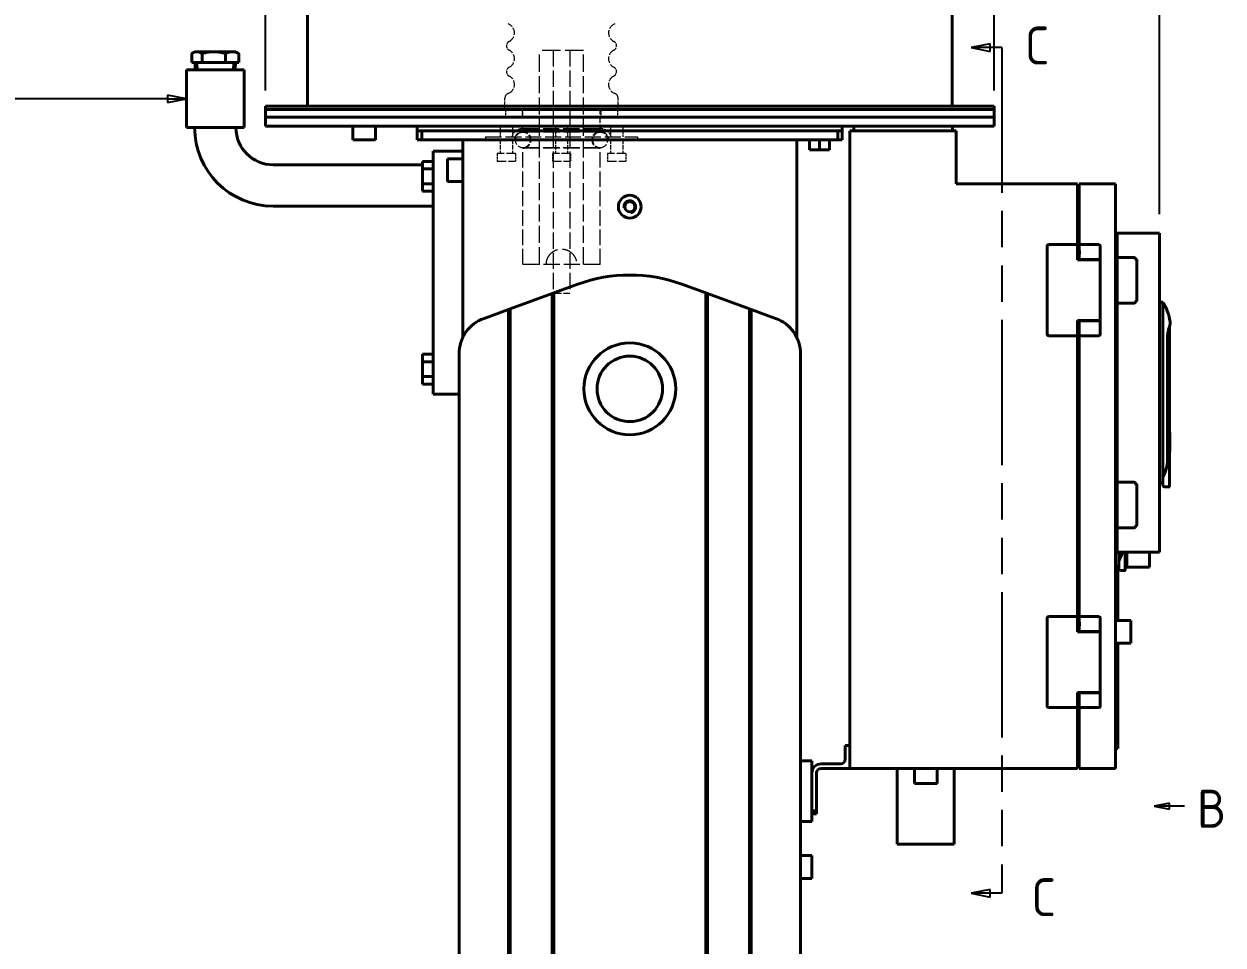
# Model space of a CAD drawing. Header units: millimetres. Extents: x 0 to 4205, y 0 to 2970.
# Drawn here: x 1365 to 2155, y 898 to 1505 of the extents above; entities that cross this region are included whole.
import ezdxf

# ---------------------------------------------------------------- set-up
doc = ezdxf.new("R2010")
doc.units = ezdxf.units.MM
doc.header["$LTSCALE"] = 5
for name, pattern in [('CHAIN', [0.3543, 0.2362, -0.0295, 0.0591, -0.0295]), ('DASHED', [0.2067, 0.1654, -0.0413]), ('DOUBLE_DASH_CHAIN', [1.2403, 0.6614, -0.0827, 0.1654, -0.0827, 0.1654, -0.0827])]:
    doc.linetypes.add(name, pattern=pattern)
for name, color, linetype, lineweight in [('가려진 것(ISO)', 2, 'DASHED', 18), ('가시적인 것(ISO)', 3, 'Continuous', 40), ('가시적인 좁은 것(ISO)', 3, 'Continuous', 35), ('기호(ISO)', 5, 'Continuous', 25), ('단면선(ISO)', 7, 'CHAIN', 25), ('치수(ISO)', 2, 'Continuous', 25)]:
    doc.layers.add(name, color=color, linetype=linetype, lineweight=lineweight)
doc.styles.add('부품번호텍스트_PSTEK_POSCO', font='isocp.shx')
doc.styles.add('치수 텍스트_PSTEK_POSCO', font='isocp.shx')
doc.dimstyles.new('치수_PSTEK_POSCO', dxfattribs={"dimscale": 5, "dimtxt": 3.5, "dimasz": 2.5, "dimexe": 2, "dimexo": 2.5, "dimgap": 1, "dimtad": 1, "dimrnd": 1e-08, "dimdsep": 46, "dimtxsty": '치수 텍스트_PSTEK_POSCO', "dimcen": 0.09, "dimdle": 10, "dimclrd": 7, "dimclre": 7, "dimclrt": 2, "dimadec": 1, "dimazin": 2, "dimtfac": 1, "dimtmove": 0, "dimatfit": 3, "dimfxl": 0, "dimtolj": 1, "dimlwd": -1, "dimlwe": -1, "dimarcsym": 0})

# ---------------------------------------------------------------- blocks, each defined once
blk = doc.blocks.new('2dTransSection1')
at = {"layer": '단면선(ISO)', "linetype": 'Continuous'}
for p, q in [((424.02, 198.38), (422.02, 197.98)), ((424.02, 197.98), (422.02, 197.98)), ((422.02, 197.98), (424.02, 197.58)), ((424.02, 197.58), (424.02, 198.38)), ((426.02, 197.98), (424.02, 197.98))]:
    blk.add_line(p, q, dxfattribs=at)
at = {"layer": '단면선(ISO)', "linetype": 'Continuous', "flags": 128}
blk.add_lwpolyline([(424.02, 198.38), (422.02, 197.98)], dxfattribs=at)
at = {"layer": '단면선(ISO)'}
blk.add_solid([(424.02, 198.38), (422.02, 197.98), (424.02, 197.58), (424.02, 198.38)], dxfattribs=at)
at = {"layer": '단면선(ISO)', "insert": (427.68, 195.14), "char_height": 5, "attachment_point": 7, "style": '부품번호텍스트_PSTEK_POSCO'}
blk.add_mtext('B', dxfattribs=at)
blk = doc.blocks.new('2dTransSection2')
at = {"layer": '단면선(ISO)', "linetype": 'Continuous'}
for p, q in [((400.42, 298.41), (397.92, 297.91)), ((400.42, 297.91), (397.92, 297.91)), ((397.92, 297.91), (400.42, 297.41)), ((400.42, 297.41), (400.42, 298.41)), ((401.92, 297.91), (400.42, 297.91)), ((401.92, 297.91), (401.92, 294.11)), ((401.92, 190.3), (401.92, 186.5)), ((400.42, 187), (397.92, 186.5)), ((400.42, 186.5), (397.92, 186.5)), ((397.92, 186.5), (400.42, 186)), ((400.42, 186), (400.42, 187)), ((401.92, 186.5), (400.42, 186.5))]:
    blk.add_line(p, q, dxfattribs=at)
at = {"layer": '단면선(ISO)', "linetype": 'DOUBLE_DASH_CHAIN', "ltscale": 5.784095}
blk.add_line((401.92, 297.91), (401.92, 186.5), dxfattribs=at)
at = {"layer": '단면선(ISO)', "linetype": 'Continuous', "flags": 128}
for points in [[(400.42, 298.41), (397.92, 297.91)], [(400.42, 187), (397.92, 186.5)]]:
    blk.add_lwpolyline(points, dxfattribs=at)
at = {"layer": '단면선(ISO)'}
for points in [[(400.42, 298.41), (397.92, 297.91), (400.42, 297.41), (400.42, 298.41)], [(400.42, 187), (397.92, 186.5), (400.42, 186), (400.42, 187)]]:
    blk.add_solid(points, dxfattribs=at)
at = {"layer": '단면선(ISO)', "char_height": 5, "attachment_point": 7, "style": '부품번호텍스트_PSTEK_POSCO'}
for insert in [(404.98, 295.69), (405.85, 183.48)]:
    blk.add_mtext('C', dxfattribs=dict(at, insert=insert))
blk = doc.blocks.new('*D33')
at = {"layer": 'Defpoints', "color": 0}
for p in [(1524.59, 1598.76), (1524.59, 1448.76), (2004.59, 1448.76)]:
    blk.add_point(p, dxfattribs=at)
at = {"layer": '치수(ISO)', "color": 7}
for p, q in [((1524.59, 1461.26), (1524.59, 1608.76)), ((2004.59, 1461.26), (2004.59, 1608.76)), ((1992.09, 1598.76), (1537.09, 1598.76))]:
    blk.add_line(p, q, dxfattribs=at)
for points in [[(1537.09, 1600.85), (1537.09, 1596.68), (1524.59, 1598.76)], [(1992.09, 1600.85), (1992.09, 1596.68), (2004.59, 1598.76)]]:
    blk.add_solid(points, dxfattribs=at)
at = {"layer": '치수(ISO)', "color": 2, "insert": (1747.96, 1612.51), "char_height": 17.5, "attachment_point": 4, "style": '치수 텍스트_PSTEK_POSCO'}
blk.add_mtext('\\A1;480', dxfattribs=at)
blk = doc.blocks.new('*D39')
at = {"layer": 'Defpoints', "color": 0}
for p in [(2113.59, 1598.76), (2004.59, 1448.76), (2113.59, 1367.26)]:
    blk.add_point(p, dxfattribs=at)
at = {"layer": '치수(ISO)', "color": 7}
for p, q in [((2004.59, 1461.26), (2004.59, 1608.76)), ((2113.59, 1379.76), (2113.59, 1608.76)), ((2017.09, 1598.76), (2101.09, 1598.76))]:
    blk.add_line(p, q, dxfattribs=at)
for points in [[(2017.09, 1600.85), (2017.09, 1596.68), (2004.59, 1598.76)], [(2101.09, 1600.85), (2101.09, 1596.68), (2113.59, 1598.76)]]:
    blk.add_solid(points, dxfattribs=at)
at = {"layer": '치수(ISO)', "color": 2, "insert": (2044.47, 1612.51), "char_height": 17.5, "attachment_point": 4, "style": '치수 텍스트_PSTEK_POSCO'}
blk.add_mtext('\\A1;109', dxfattribs=at)
blk = doc.blocks.new('품번기호9')
at = {"layer": '기호(ISO)', "color": 7}
for p, q in [((292, 291.17), (268.46, 291.17)), ((294.5, 291.17), (292, 291.67)), ((292, 291.67), (292, 290.67)), ((292, 291.17), (294.5, 291.17)), ((292, 290.67), (294.5, 291.17))]:
    blk.add_line(p, q, dxfattribs=at)
at = {"layer": '기호(ISO)', "color": 7, "flags": 128}
blk.add_lwpolyline([(292, 290.67), (294.5, 291.17)], dxfattribs=at)
at = {"layer": '기호(ISO)'}
blk.add_circle((260.96, 291.17), 7.5, dxfattribs=at)
at = {"layer": '기호(ISO)', "color": 7}
blk.add_solid([(292, 290.67), (294.5, 291.17), (292, 291.67), (292, 290.67)], dxfattribs=at)
at = {"layer": '기호(ISO)', "color": 7, "insert": (260.96, 291.2), "char_height": 5, "attachment_point": 5, "style": '부품번호텍스트_PSTEK_POSCO'}
blk.add_mtext('9', dxfattribs=at)

msp = doc.modelspace()

# ---------------------------------------------------------------- linework, layer by layer
at = {"layer": '가려진 것(ISO)', "ltscale": 14.692177}
msp.add_line((1734.095, 1487.762), (1705.095, 1487.762), dxfattribs=at)
at = {"layer": '가려진 것(ISO)', "ltscale": 13.642961}
for p, q in [((1705.095, 1346.762), (1705.095, 1487.762)), ((1734.095, 1346.762), (1734.095, 1487.762))]:
    msp.add_line(p, q, dxfattribs=at)
at = {"layer": '가려진 것(ISO)', "ltscale": 12.901145}
for p, q in [((1714.095, 1487.762), (1714.095, 1327.762)), ((1725.095, 1487.762), (1725.095, 1327.762))]:
    msp.add_line(p, q, dxfattribs=at)
at = {"layer": '가려진 것(ISO)', "ltscale": 2.884835}
for p, q in [((1682.345, 1448.762), (1682.345, 1456.335)), ((1756.845, 1448.762), (1756.845, 1456.335))]:
    msp.add_line(p, q, dxfattribs=at)
at = {"layer": '가려진 것(ISO)', "ltscale": 1.904597}
for p, q in [((1682.595, 1448.762), (1682.595, 1443.762)), ((1693.595, 1448.762), (1693.595, 1443.762)), ((1694.095, 1443.762), (1694.095, 1448.762)), ((1745.595, 1448.762), (1745.595, 1443.762)), ((1756.595, 1448.762), (1756.595, 1443.762)), ((1677.222, 1419.762), (1677.222, 1414.762)), ((1689.222, 1419.762), (1689.222, 1414.762)), ((1713.595, 1419.762), (1713.595, 1414.762)), ((1725.595, 1419.762), (1725.595, 1414.762)), ((1749.968, 1419.762), (1749.968, 1414.762)), ((1761.968, 1419.762), (1761.968, 1414.762))]:
    msp.add_line(p, q, dxfattribs=at)
at = {"layer": '가려진 것(ISO)', "ltscale": 5.52352}
msp.add_line((1745.095, 1434.262), (1745.095, 1448.762), dxfattribs=at)
at = {"layer": '가려진 것(ISO)', "ltscale": 2.666475}
for p, q in [((1679.222, 1437.762), (1679.222, 1430.762)), ((1687.222, 1437.762), (1687.222, 1430.762)), ((1715.595, 1437.762), (1715.595, 1430.762)), ((1723.595, 1437.762), (1723.595, 1430.762)), ((1751.968, 1437.762), (1751.968, 1430.762)), ((1759.968, 1437.762), (1759.968, 1430.762))]:
    msp.add_line(p, q, dxfattribs=at)
at = {"layer": '가려진 것(ISO)', "ltscale": 1.333188}
msp.add_line((1694.095, 1434.262), (1694.095, 1437.762), dxfattribs=at)
at = {"layer": '가려진 것(ISO)', "ltscale": 12.665669}
msp.add_line((1669.595, 1430.762), (1769.595, 1430.762), dxfattribs=at)
at = {"layer": '가려진 것(ISO)', "ltscale": 0.761779}
for p, q in [((1669.595, 1430.762), (1669.595, 1428.762)), ((1694.095, 1436.262), (1694.095, 1434.262)), ((1745.095, 1436.262), (1745.095, 1434.262)), ((1769.595, 1430.762), (1769.595, 1428.762))]:
    msp.add_line(p, q, dxfattribs=at)
at = {"layer": '가려진 것(ISO)', "ltscale": 12.918983}
for p, q in [((1694.095, 1436.262), (1745.095, 1436.262)), ((1745.095, 1434.262), (1694.095, 1434.262)), ((1694.095, 1434.262), (1745.095, 1434.262)), ((1745.095, 1433.762), (1694.095, 1433.762)), ((1694.095, 1423.762), (1745.095, 1423.762)), ((1745.095, 1423.262), (1694.095, 1423.262)), ((1745.095, 1346.762), (1694.095, 1346.762))]:
    msp.add_line(p, q, dxfattribs=at)
at = {"layer": '가려진 것(ISO)', "ltscale": 3.428354}
for p, q in [((1679.222, 1428.762), (1679.222, 1419.762)), ((1687.222, 1428.762), (1687.222, 1419.762)), ((1715.595, 1428.762), (1715.595, 1419.762)), ((1723.595, 1428.762), (1723.595, 1419.762)), ((1751.968, 1428.762), (1751.968, 1419.762)), ((1759.968, 1428.762), (1759.968, 1419.762))]:
    msp.add_line(p, q, dxfattribs=at)
at = {"layer": '가려진 것(ISO)', "ltscale": 12.33672}
for p, q in [((1694.095, 1346.762), (1694.095, 1423.262)), ((1745.095, 1346.762), (1745.095, 1423.262))]:
    msp.add_line(p, q, dxfattribs=at)
at = {"layer": '가려진 것(ISO)', "ltscale": 7.180437}
for p, q in [((1689.222, 1419.762), (1677.222, 1419.762)), ((1677.222, 1414.762), (1689.222, 1414.762)), ((1725.595, 1419.762), (1713.595, 1419.762)), ((1713.595, 1414.762), (1725.595, 1414.762)), ((1761.968, 1419.762), (1749.968, 1419.762)), ((1749.968, 1414.762), (1761.968, 1414.762))]:
    msp.add_line(p, q, dxfattribs=at)
at = {"layer": '가려진 것(ISO)', "ltscale": 0.037994}
for p, q in [((1709.595, 1346.762), (1709.595, 1346.862)), ((1729.595, 1346.862), (1729.595, 1346.762))]:
    msp.add_line(p, q, dxfattribs=at)
at = {"layer": '가려진 것(ISO)', "ltscale": 6.582059}
msp.add_line((1714.095, 1327.762), (1725.095, 1327.762), dxfattribs=at)
at = {"layer": '가려진 것(ISO)', "ltscale": 5.546094}
for centre, start, end in [((1682.345, 1499.262), 296.525352, 69.99481), ((1756.845, 1499.262), 110.00519, 243.474648), ((1682.345, 1465.262), 290.00519, 63.474648), ((1756.845, 1465.262), 116.525352, 249.99481)]:
    msp.add_arc(centre, 6.25, start, end, dxfattribs=at)
at = {"layer": '가려진 것(ISO)', "ltscale": 2.743033}
for centre, start, end in [((1686.587, 1490.762), 116.525352, 243.474648), ((1752.602, 1490.762), 296.525352, 63.474648), ((1686.587, 1473.762), 116.525352, 243.474648), ((1752.602, 1473.762), 296.525352, 63.474648)]:
    msp.add_arc(centre, 3.25, start, end, dxfattribs=at)
at = {"layer": '가려진 것(ISO)', "ltscale": 5.275156}
for centre, start, end in [((1682.345, 1482.262), 296.525352, 63.474648), ((1756.845, 1482.262), 116.525352, 243.474648)]:
    msp.add_arc(centre, 6.25, start, end, dxfattribs=at)
at = {"layer": '가려진 것(ISO)', "ltscale": 1.512355}
for centre, start, end in [((1685.595, 1456.335), 110.00519, 180), ((1753.595, 1456.335), 0, 69.99481)]:
    msp.add_arc(centre, 3.25, start, end, dxfattribs=at)
at = {"layer": '가려진 것(ISO)', "ltscale": 3.716526}
for centre, start, end in [((1694.095, 1428.762), 90, 164.53399), ((1745.095, 1428.762), 15.46601, 90)]:
    msp.add_arc(centre, 7.5, start, end, dxfattribs=at)
at = {"layer": '가려진 것(ISO)', "ltscale": 3.290979}
for centre, start, end in [((1694.095, 1428.762), 90, 180), ((1745.095, 1428.762), 0, 90)]:
    msp.add_arc(centre, 5.5, start, end, dxfattribs=at)
at = {"layer": '가려진 것(ISO)', "ltscale": 5.983681}
for centre, start, end in [((1694.095, 1428.762), 90, 270), ((1694.095, 1428.762), 270, 90), ((1745.095, 1428.762), 90, 270), ((1745.095, 1428.762), 270, 90)]:
    msp.add_arc(centre, 5, start, end, dxfattribs=at)
at = {"layer": '가려진 것(ISO)', "ltscale": 6.582059}
for centre, start, end in [((1694.095, 1428.762), 270, 90), ((1745.095, 1428.762), 90, 270)]:
    msp.add_arc(centre, 5.5, start, end, dxfattribs=at)
at = {"layer": '가려진 것(ISO)', "ltscale": 15.787786}
msp.add_open_spline([(1709.595, 1346.862), (1709.595, 1347.523), (1709.661, 1348.192), (1709.926, 1349.503), (1710.125, 1350.144), (1710.897, 1351.972), (1711.654, 1353.064), (1713.381, 1354.791), (1714.476, 1355.555), (1716.929, 1356.592), (1718.29, 1356.862), (1720.899, 1356.862), (1722.26, 1356.592), (1724.714, 1355.555), (1725.808, 1354.791), (1727.535, 1353.064), (1728.292, 1351.972), (1729.064, 1350.144), (1729.263, 1349.503), (1729.528, 1348.192), (1729.595, 1347.523), (1729.595, 1346.862)], degree=3, knots=[0, 0, 0, 0, 0.1982471, 0.1982471, 0.3964943, 0.3964943, 0.7929885, 0.7929885, 1.1842615, 1.1842615, 1.5755345, 1.5755345, 1.9668074, 1.9668074, 2.3580804, 2.3580804, 2.7545747, 2.7545747, 2.9528218, 2.9528218, 3.1510689, 3.1510689, 3.1510689, 3.1510689], dxfattribs=at)
at = {"layer": '가시적인 것(ISO)'}
for p, q in [((1552.295, 1451.062), (1552.295, 1726.062)), ((1976.895, 1451.062), (1976.895, 1726.062)), ((1475.946, 1479.862), (1475.946, 1485.656)), ((1477.995, 1486.862), (1476.486, 1485.991)), ((1479.352, 1486.862), (1477.995, 1486.862)), ((1490.532, 1486.862), (1479.352, 1486.862)), ((1482.758, 1479.862), (1482.758, 1485.656)), ((1502.675, 1486.862), (1490.532, 1486.862)), ((1498.307, 1479.862), (1498.307, 1485.656)), ((1504.995, 1486.862), (1502.675, 1486.862)), ((1504.995, 1486.862), (1506.504, 1485.991)), ((1507.043, 1479.862), (1507.043, 1485.656)), ((1482.758, 1479.862), (1475.946, 1479.862)), ((1478.29, 1474.862), (1478.134, 1479.862)), ((1498.307, 1479.862), (1482.758, 1479.862)), ((1507.043, 1479.862), (1498.307, 1479.862)), ((1504.7, 1474.862), (1504.856, 1479.862)), ((1510.495, 1474.862), (1472.495, 1474.862)), ((1472.495, 1436.862), (1472.495, 1474.862)), ((1510.495, 1436.862), (1510.495, 1474.862)), ((2004.595, 1451.062), (1524.595, 1451.062)), ((1524.595, 1448.762), (1524.595, 1451.062)), ((2004.595, 1448.762), (1524.595, 1448.762)), ((1524.595, 1443.762), (1524.595, 1448.762)), ((2004.595, 1448.762), (1524.595, 1448.762)), ((2004.595, 1448.762), (2004.595, 1451.062)), ((2004.595, 1443.762), (2004.595, 1448.762)), ((1524.595, 1437.762), (1524.595, 1443.762)), ((2004.595, 1443.762), (1524.595, 1443.762)), ((2004.595, 1443.762), (1524.595, 1443.762)), ((1524.595, 1437.762), (2004.595, 1437.762)), ((1582.095, 1428.762), (1582.095, 1437.762)), ((1597.095, 1428.762), (1597.095, 1437.762)), ((1624.595, 1437.762), (1624.595, 1434.762)), ((1904.595, 1437.762), (1904.595, 1434.762)), ((1912.095, 1434.762), (1912.095, 1437.762)), ((1977.095, 1434.762), (1977.095, 1437.762)), ((2004.595, 1437.762), (2004.595, 1443.762)), ((1472.495, 1436.862), (1510.495, 1436.862)), ((1904.595, 1434.762), (1624.595, 1434.762)), ((1624.595, 1434.762), (1624.595, 1428.762)), ((1627.595, 1428.762), (1627.595, 1434.762)), ((1901.595, 1434.762), (1627.595, 1434.762)), ((1901.595, 1434.762), (1901.595, 1428.762)), ((1904.595, 1428.762), (1904.595, 1434.762)), ((1909.595, 1434.762), (1909.595, 1014.762)), ((1909.595, 1434.762), (1979.595, 1434.762)), ((1979.595, 1434.762), (1979.595, 1399.762)), ((1582.095, 1428.762), (1597.095, 1428.762)), ((1624.595, 1428.762), (1627.595, 1428.762)), ((1627.595, 1428.762), (1901.595, 1428.762)), ((1654.595, 1428.762), (1654.595, 1298.625)), ((1874.595, 1298.625), (1874.595, 1428.762)), ((1883.095, 1428.762), (1883.095, 1422.262)), ((1889.595, 1422.262), (1883.095, 1422.262)), ((1889.595, 1428.762), (1889.595, 1422.262)), ((1896.095, 1422.262), (1889.595, 1422.262)), ((1896.095, 1428.762), (1896.095, 1422.262)), ((1901.595, 1428.762), (1904.595, 1428.762)), ((1635.095, 1414.577), (1628.095, 1414.577)), ((1628.095, 1409.67), (1628.095, 1414.577)), ((1635.095, 1414.262), (1635.095, 1421.262)), ((1654.595, 1421.262), (1635.095, 1421.262)), ((1635.095, 1268.262), (1635.095, 1414.262)), ((1644.595, 1401.262), (1644.595, 1416.262)), ((1654.595, 1416.262), (1644.595, 1416.262)), ((1628.095, 1412.362), (1529.595, 1412.362)), ((1635.095, 1409.67), (1628.095, 1409.67)), ((1628.095, 1399.855), (1628.095, 1409.67)), ((1635.095, 1399.855), (1628.095, 1399.855)), ((1628.095, 1394.947), (1628.095, 1399.855)), ((1654.595, 1401.262), (1644.595, 1401.262)), ((1979.595, 1399.762), (2059.595, 1399.762)), ((2059.595, 1399.762), (2059.595, 1358.762)), ((2060.595, 1358.762), (2060.595, 1399.762)), ((2060.595, 1399.762), (2084.595, 1399.762)), ((2084.595, 1014.762), (2084.595, 1399.762)), ((1635.095, 1394.947), (1628.095, 1394.947)), ((1635.095, 1385.162), (1529.595, 1385.162)), ((2059.595, 1374.762), (2060.595, 1374.762)), ((2085.595, 1351.062), (2085.595, 1367.262)), ((2085.595, 1367.262), (2113.595, 1367.262)), ((2113.595, 1367.262), (2113.595, 1157.262)), ((2039.595, 1358.762), (2039.595, 1300.762)), ((2040.595, 1359.762), (2046.595, 1359.762)), ((2058.595, 1359.762), (2046.595, 1359.762)), ((2059.595, 1349.762), (2059.595, 1358.762)), ((2060.595, 1356.762), (2060.595, 1358.762)), ((2074.595, 1358.762), (2074.595, 1349.912)), ((2060.595, 1352.762), (2060.595, 1356.762)), ((2060.595, 1349.912), (2060.595, 1352.762)), ((2085.595, 1351.062), (2085.595, 1349.679)), ((2085.795, 1351.262), (2094.439, 1351.262)), ((2094.439, 1351.262), (2097.012, 1351.262)), ((2098.536, 1349.821), (2097.153, 1351.203)), ((2067.595, 1349.762), (2059.595, 1349.762)), ((2074.595, 1349.912), (2060.595, 1349.912)), ((2060.595, 1349.762), (2060.595, 1349.912)), ((2063.595, 1349.762), (2063.595, 1349.912)), ((2067.595, 1349.762), (2074.595, 1349.762)), ((2071.595, 1349.762), (2071.595, 1349.912)), ((2074.595, 1349.912), (2074.595, 1349.762)), ((2074.595, 1349.762), (2074.595, 1309.762)), ((2085.595, 1349.679), (2085.595, 1322.845)), ((2098.595, 1322.845), (2098.595, 1349.679)), ((2084.595, 1339.762), (2085.595, 1339.762)), ((1685.786, 1317.496), (1713.403, 1327.548)), ((1713.403, 1327.548), (1714.595, 1327.981)), ((1713.403, 1327.548), (1713.403, 601.977)), ((1730.393, 1333.731), (1714.595, 1327.981)), ((1714.595, 1327.981), (1714.595, 601.543)), ((1814.595, 1327.981), (1798.797, 1333.731)), ((1814.595, 1327.981), (1815.786, 1327.548)), ((1814.595, 601.543), (1814.595, 1327.981)), ((1815.786, 1327.548), (1843.403, 1317.496)), ((1815.786, 601.977), (1815.786, 1327.548)), ((2085.595, 1322.845), (2085.595, 1321.462)), ((2085.595, 1203.062), (2085.595, 1321.462)), ((2094.439, 1321.262), (2085.795, 1321.262)), ((2097.012, 1321.262), (2094.439, 1321.262)), ((2098.536, 1322.703), (2097.153, 1321.321)), ((2115.864, 1321.913), (2113.595, 1321.913)), ((1684.595, 1317.062), (1668.544, 1311.22)), ((1684.595, 1317.062), (1685.786, 1317.496)), ((1684.595, 612.462), (1684.595, 1317.062)), ((1685.786, 612.028), (1685.786, 1317.496)), ((1843.403, 1317.496), (1843.403, 612.028)), ((1843.403, 1317.496), (1844.595, 1317.062)), ((1844.595, 1317.062), (1844.595, 612.462)), ((1860.645, 1311.22), (1844.595, 1317.062)), ((2059.595, 1300.762), (2059.595, 1309.762)), ((2059.595, 1309.762), (2067.595, 1309.762)), ((2060.595, 1309.612), (2060.595, 1309.762)), ((2060.595, 1309.612), (2074.595, 1309.612)), ((2060.595, 1300.762), (2060.595, 1309.612)), ((2063.595, 1309.612), (2063.595, 1309.762)), ((2074.595, 1309.762), (2067.595, 1309.762)), ((2071.595, 1309.612), (2071.595, 1309.762)), ((2074.595, 1309.762), (2074.595, 1309.612)), ((2074.595, 1309.612), (2074.595, 1300.762)), ((2115.864, 1305.127), (2115.864, 1217.773)), ((2120.061, 1305.334), (2120.061, 1235.797)), ((2046.595, 1299.762), (2040.595, 1299.762)), ((2046.595, 1299.762), (2058.595, 1299.762)), ((2059.595, 1300.762), (2059.595, 1113.762)), ((2060.595, 1113.762), (2060.595, 1300.762)), ((2118.816, 1217.765), (2118.816, 1297.762)), ((1652.095, 1287.728), (1652.095, 641.796)), ((1877.095, 641.796), (1877.095, 1287.728)), ((1635.095, 1287.577), (1628.095, 1287.577)), ((1628.095, 1282.67), (1628.095, 1287.577)), ((1635.095, 1282.67), (1628.095, 1282.67)), ((1628.095, 1272.855), (1628.095, 1282.67)), ((1635.095, 1272.855), (1628.095, 1272.855)), ((1628.095, 1267.947), (1628.095, 1272.855)), ((1635.095, 1267.947), (1628.095, 1267.947)), ((1635.095, 1261.262), (1635.095, 1268.262)), ((1635.095, 1261.262), (1652.095, 1261.262)), ((2120.302, 1223.612), (2120.302, 1235.912)), ((2120.061, 1223.727), (2120.061, 1201.179)), ((2085.595, 1203.062), (2085.595, 1201.679)), ((2085.595, 1201.679), (2085.595, 1174.845)), ((2085.795, 1203.262), (2094.439, 1203.262)), ((2094.439, 1203.262), (2097.012, 1203.262)), ((2098.536, 1201.821), (2097.153, 1203.203)), ((2098.595, 1174.845), (2098.595, 1201.679)), ((2115.364, 1203.059), (2113.595, 1203.059)), ((2115.864, 1206.63), (2115.864, 1201.162)), ((2116.864, 1200.162), (2119.741, 1200.162)), ((2084.595, 1184.762), (2085.595, 1184.762)), ((2085.595, 1174.845), (2085.595, 1173.462)), ((2085.595, 1157.262), (2085.595, 1173.462)), ((2094.439, 1173.262), (2085.795, 1173.262)), ((2097.012, 1173.262), (2094.439, 1173.262)), ((2098.536, 1174.703), (2097.153, 1173.321)), ((2085.595, 1157.262), (2113.595, 1157.262)), ((2091.061, 1157.262), (2091.061, 1146.179)), ((2092.095, 1157.262), (2092.095, 1147.262)), ((2107.095, 1157.262), (2107.095, 1147.262)), ((2086.364, 1148.059), (2084.595, 1148.059)), ((2086.095, 1147.762), (2084.595, 1147.762)), ((2086.095, 1112.262), (2086.095, 1147.762)), ((2086.864, 1151.63), (2086.864, 1146.162)), ((2092.095, 1147.262), (2107.095, 1147.262)), ((2086.095, 1142.762), (2086.105, 1142.762)), ((2086.095, 1139.367), (2086.105, 1139.367)), ((2086.105, 1142.762), (2086.105, 1139.367)), ((2086.105, 1139.367), (2086.105, 1112.262)), ((2087.864, 1145.162), (2090.741, 1145.162)), ((2040.595, 1114.762), (2046.595, 1114.762)), ((2058.595, 1114.762), (2046.595, 1114.762)), ((2039.595, 1113.762), (2039.595, 1055.762)), ((2059.595, 1104.762), (2059.595, 1113.762)), ((2060.595, 1111.762), (2060.595, 1113.762)), ((2060.595, 1107.762), (2060.595, 1111.762)), ((2060.595, 1104.912), (2060.595, 1107.762)), ((2074.595, 1113.762), (2074.595, 1104.912)), ((2084.595, 1112.262), (2094.595, 1112.262)), ((2094.595, 1097.262), (2094.595, 1112.262)), ((2067.595, 1104.762), (2059.595, 1104.762)), ((2074.595, 1104.912), (2060.595, 1104.912)), ((2060.595, 1104.762), (2060.595, 1104.912)), ((2067.595, 1104.762), (2074.595, 1104.762)), ((2074.595, 1104.912), (2074.595, 1104.762)), ((2074.595, 1104.762), (2074.595, 1064.762)), ((2084.595, 1097.262), (2094.595, 1097.262)), ((2086.095, 1027.762), (2086.095, 1097.262)), ((2086.105, 1097.262), (2086.105, 1036.157)), ((2059.595, 1055.762), (2059.595, 1064.762)), ((2059.595, 1064.762), (2067.595, 1064.762)), ((2060.595, 1064.612), (2060.595, 1064.762)), ((2060.595, 1064.612), (2074.595, 1064.612)), ((2060.595, 1055.762), (2060.595, 1064.612)), ((2074.595, 1064.762), (2067.595, 1064.762)), ((2074.595, 1064.762), (2074.595, 1064.612)), ((2074.595, 1064.612), (2074.595, 1055.762)), ((2046.595, 1054.762), (2040.595, 1054.762)), ((2046.595, 1054.762), (2058.595, 1054.762)), ((2059.595, 1055.762), (2059.595, 1014.762)), ((2060.595, 1014.762), (2060.595, 1055.762)), ((2059.595, 1039.762), (2060.595, 1039.762)), ((2086.095, 1036.157), (2086.105, 1036.157)), ((2086.105, 1036.157), (2086.105, 1032.762)), ((1909.595, 1029.762), (1906.595, 1029.762)), ((1906.595, 1020.762), (1906.595, 1029.762)), ((2086.095, 1027.762), (2084.595, 1027.762)), ((2086.095, 1032.762), (2086.105, 1032.762)), ((1877.095, 1019.762), (1884.595, 1019.762)), ((1884.595, 1019.762), (1884.595, 1011.762)), ((1884.595, 986.762), (1884.595, 1011.762)), ((1887.595, 1011.762), (1887.595, 986.762)), ((1903.595, 1017.762), (1890.595, 1017.762)), ((1909.595, 1014.762), (1890.595, 1014.762)), ((1909.595, 1014.762), (2059.595, 1014.762)), ((1940.845, 964.762), (1940.845, 1014.762)), ((1952.095, 1014.762), (1952.095, 1004.762)), ((1967.095, 1014.762), (1967.095, 1004.762)), ((1978.345, 964.762), (1978.345, 1014.762)), ((2060.595, 1014.762), (2084.595, 1014.762)), ((1952.095, 1004.762), (1967.095, 1004.762)), ((1877.095, 979.762), (1884.595, 979.762)), ((1887.595, 986.762), (1884.595, 986.762)), ((1884.595, 986.762), (1884.595, 984.762)), ((1884.595, 984.762), (1887.595, 984.762)), ((1884.595, 984.762), (1884.595, 979.762)), ((1887.595, 984.762), (1887.595, 986.762)), ((1978.345, 964.762), (1940.845, 964.762)), ((1877.095, 957.262), (1884.595, 957.262)), ((1884.595, 942.262), (1884.595, 957.262)), ((1877.095, 942.262), (1884.595, 942.262))]:
    msp.add_line(p, q, dxfattribs=at)
for centre, radius in [((1764.595, 1384.762), 7.5), ((1764.595, 1384.762), 3.324), ((1764.595, 1264.762), 30.25), ((1764.595, 1264.762), 21.59)]:
    msp.add_circle(centre, radius, dxfattribs=at)
for centre, radius, start, end in [((1529.595, 1436.862), 51.7, 180, 270), ((1529.595, 1436.862), 24.5, 180, 270), ((2040.595, 1358.762), 1, 90, 180), ((2058.595, 1358.762), 1, 0, 90), ((2061.595, 1358.762), 1, 90, 180), ((2073.595, 1358.762), 1, 0, 90), ((2085.795, 1351.062), 0.2, 90, 180), ((2097.012, 1351.062), 0.2, 45, 90), ((2098.395, 1349.679), 0.2, 0, 45), ((1764.595, 1239.762), 100, 70, 110), ((2085.795, 1321.462), 0.2, 180, 270), ((2097.012, 1321.462), 0.2, 270, 315), ((2098.395, 1322.845), 0.2, 315, 0), ((2084.832, 1303.238), 36.218, 17.171583, 31.039764), ((2090.945, 1305.127), 29.82, 4.33736, 17.171583), ((1677.095, 1287.728), 25, 110, 180), ((1852.095, 1287.728), 25, 0, 70), ((2040.595, 1300.762), 1, 180, 270), ((2058.595, 1300.762), 1, 270, 0), ((2061.595, 1300.762), 1, 180, 270), ((2073.595, 1300.762), 1, 270, 0), ((2119.802, 1235.912), 0.5, 0, 58.841471), ((2095.901, 1217.882), 22.915, 330.430333, 359.708504), ((2119.802, 1223.612), 0.5, 301.158472, 0), ((2085.795, 1203.062), 0.2, 90, 180), ((2097.012, 1203.062), 0.2, 45, 90), ((2098.395, 1201.679), 0.2, 0, 45), ((2116.864, 1201.162), 1, 180, 270), ((2085.795, 1173.462), 0.2, 180, 270), ((2097.012, 1173.462), 0.2, 270, 315), ((2098.395, 1174.845), 0.2, 315, 0), ((2066.901, 1162.882), 22.915, 330.430333, 345.804212), ((2087.864, 1146.162), 1, 180, 270), ((2040.595, 1113.762), 1, 90, 180), ((2058.595, 1113.762), 1, 0, 90), ((2061.595, 1113.762), 1, 90, 180), ((2073.595, 1113.762), 1, 0, 90), ((2040.595, 1055.762), 1, 180, 270), ((2058.595, 1055.762), 1, 270, 0), ((2061.595, 1055.762), 1, 180, 270), ((2073.595, 1055.762), 1, 270, 0), ((1903.595, 1020.762), 3, 270, 0), ((1890.595, 1011.762), 6, 90, 180), ((1890.595, 1011.762), 3, 90, 180)]:
    msp.add_arc(centre, radius, start, end, dxfattribs=at)
for points, weights in [([(1475.946, 1485.656), (1477.771, 1486.862), (1479.352, 1486.862)], [1.10017793758, 1.08870427445, 1]), ([(1479.352, 1486.862), (1480.933, 1486.862), (1482.758, 1485.656)], [1, 1.08870427445, 1.10017793758]), ([(1482.758, 1485.656), (1486.924, 1486.862), (1490.532, 1486.862)], [1.10017793758, 1.08870427445, 1]), ([(1490.532, 1486.862), (1494.14, 1486.862), (1498.307, 1485.656)], [1, 1.08870427445, 1.10017793758]), ([(1498.307, 1485.656), (1500.648, 1486.862), (1502.675, 1486.862)], [1.10017793758, 1.08870427445, 1]), ([(1502.675, 1486.862), (1504.702, 1486.862), (1507.043, 1485.656)], [1, 1.08870427445, 1.10017793758]), ([(1507.043, 1485.656), (1506.768, 1485.838), (1506.504, 1485.991)], [1.10017793758, 1.09843356715, 1.09490409605])]:
    msp.add_rational_spline(points, weights, degree=2, dxfattribs=at)
for points, knots in [([(2061.595, 1359.762), (2061.606, 1359.762), (2061.624, 1359.762), (2061.683, 1359.762), (2061.687, 1359.762), (2061.69, 1359.762), (2061.695, 1359.762), (2061.757, 1359.762), (2061.846, 1359.762), (2061.964, 1359.762), (2061.981, 1359.762), (2061.997, 1359.762), (2062.016, 1359.762), (2062.128, 1359.762), (2062.26, 1359.762), (2062.413, 1359.762), (2062.464, 1359.762), (2062.516, 1359.762), (2062.573, 1359.762), (2062.799, 1359.762), (2063.059, 1359.762), (2063.352, 1359.762), (2063.608, 1359.762), (2063.885, 1359.762), (2064.183, 1359.762), (2064.225, 1359.762), (2064.269, 1359.762), (2064.311, 1359.762), (2064.608, 1359.762), (2064.919, 1359.762), (2065.245, 1359.762), (2065.292, 1359.762), (2065.341, 1359.762), (2065.386, 1359.762), (2065.725, 1359.762), (2066.073, 1359.762), (2066.431, 1359.762), (2066.455, 1359.762), (2066.48, 1359.762), (2066.503, 1359.762), (2066.863, 1359.762), (2067.228, 1359.762), (2067.595, 1359.762), (2067.938, 1359.762), (2068.28, 1359.762), (2068.619, 1359.762), (2068.641, 1359.762), (2068.663, 1359.762), (2068.686, 1359.762), (2069.021, 1359.762), (2069.348, 1359.762), (2069.667, 1359.762), (2069.713, 1359.762), (2069.756, 1359.762), (2069.803, 1359.762), (2070.086, 1359.762), (2070.358, 1359.762), (2070.62, 1359.762), (2070.707, 1359.762), (2070.791, 1359.762), (2070.878, 1359.762), (2071.224, 1359.762), (2071.545, 1359.762), (2071.837, 1359.762), (2072.093, 1359.762), (2072.324, 1359.762), (2072.53, 1359.762), (2072.559, 1359.762), (2072.589, 1359.762), (2072.617, 1359.762), (2072.811, 1359.762), (2072.977, 1359.762), (2073.116, 1359.762), (2073.135, 1359.762), (2073.155, 1359.762), (2073.173, 1359.762), (2073.308, 1359.762), (2073.41, 1359.762), (2073.481, 1359.762), (2073.485, 1359.762), (2073.49, 1359.762), (2073.494, 1359.762), (2073.561, 1359.762), (2073.581, 1359.762), (2073.595, 1359.762)], [0, 0, 0, 0, 0.0585937, 0.0585937, 0.0585937, 0.0625, 0.0625, 0.0625, 0.1171875, 0.1171875, 0.1171875, 0.125, 0.125, 0.125, 0.171875, 0.171875, 0.171875, 0.1875, 0.1875, 0.1875, 0.25, 0.25, 0.25, 0.3046875, 0.3046875, 0.3046875, 0.3125, 0.3125, 0.3125, 0.3671875, 0.3671875, 0.3671875, 0.375, 0.375, 0.375, 0.4335937, 0.4335937, 0.4335937, 0.4375, 0.4375, 0.4375, 0.5, 0.5, 0.5, 0.5585937, 0.5585937, 0.5585937, 0.5625, 0.5625, 0.5625, 0.6171875, 0.6171875, 0.6171875, 0.625, 0.625, 0.625, 0.671875, 0.671875, 0.671875, 0.6875, 0.6875, 0.6875, 0.75, 0.75, 0.75, 0.8046875, 0.8046875, 0.8046875, 0.8125, 0.8125, 0.8125, 0.8671875, 0.8671875, 0.8671875, 0.875, 0.875, 0.875, 0.9335937, 0.9335937, 0.9335937, 0.9375, 0.9375, 0.9375, 1, 1, 1, 1]), ([(2060.595, 1356.762), (2060.601, 1356.742), (2060.61, 1356.711), (2060.664, 1356.507), (2060.703, 1356.353), (2060.775, 1355.999), (2060.815, 1355.776), (2060.871, 1355.283), (2060.886, 1355.015), (2060.886, 1354.509), (2060.871, 1354.241), (2060.815, 1353.749), (2060.775, 1353.525), (2060.703, 1353.171), (2060.664, 1353.017), (2060.61, 1352.813), (2060.601, 1352.782), (2060.595, 1352.762)], [-0.90954053, -0.90954053, -0.90954053, -0.90954053, -0.8337547, -0.8337547, -0.75796886, -0.75796886, -0.68216461, -0.68216461, -0.60636035, -0.60636035, -0.5305561, -0.5305561, -0.45475184, -0.45475184, -0.37896601, -0.37896601, -0.30318018, -0.30318018, -0.30318018, -0.30318018]), ([(2115.864, 1312.827), (2115.864, 1313.911), (2115.864, 1314.951), (2115.864, 1316.892), (2115.864, 1317.79), (2115.864, 1318.988), (2115.864, 1319.362), (2115.864, 1320.223), (2115.864, 1320.673), (2115.864, 1321.231), (2115.864, 1321.397), (2115.864, 1321.687), (2115.864, 1321.811), (2115.864, 1321.913)], [-1.4373876, -1.4373876, -1.4373876, -1.4373876, -1.077998, -1.077998, -0.718291, -0.718291, -0.538642, -0.538642, -0.2691978, -0.2691978, -0.1345178, -0.1345178, -0.000001, -0.000001, -0.000001, -0.000001]), ([(2115.864, 1305.127), (2115.864, 1306.45), (2115.864, 1307.774), (2115.864, 1309.715), (2115.864, 1310.355), (2115.864, 1311.61), (2115.864, 1312.227), (2115.864, 1312.827)], [-0.79418282, -0.79418282, -0.79418282, -0.79418282, -0.39706048, -0.39706048, -0.1985164, -0.1985164, -0.000001, -0.000001, -0.000001, -0.000001]), ([(2119.969, 1305.038), (2119.738, 1304.29), (2119.494, 1303.394), (2119.102, 1301.467), (2118.947, 1300.412), (2118.835, 1298.817), (2118.816, 1298.289), (2118.816, 1297.762)], [0, 0, 0, 0, 0.33902084, 0.33902084, 0.66693251, 0.66693251, 0.82490512, 0.82490512, 0.82490512, 0.82490512]), ([(2120.668, 1307.274), (2120.57, 1306.965), (2120.422, 1306.493), (2120.155, 1305.636), (2120.065, 1305.348), (2119.969, 1305.038)], [0, 0, 0, 0, 0.31569786, 0.31569786, 0.45511788, 0.45511788, 0.45511788, 0.45511788]), ([(2067.595, 1299.762), (2067.251, 1299.762), (2066.91, 1299.762), (2066.571, 1299.762), (2066.548, 1299.762), (2066.527, 1299.762), (2066.503, 1299.762), (2066.168, 1299.762), (2065.841, 1299.762), (2065.522, 1299.762), (2065.477, 1299.762), (2065.433, 1299.762), (2065.386, 1299.762), (2065.104, 1299.762), (2064.831, 1299.762), (2064.57, 1299.762), (2064.482, 1299.762), (2064.398, 1299.762), (2064.311, 1299.762), (2063.965, 1299.762), (2063.645, 1299.762), (2063.352, 1299.762), (2063.096, 1299.762), (2062.865, 1299.762), (2062.659, 1299.762), (2062.63, 1299.762), (2062.6, 1299.762), (2062.573, 1299.762), (2062.379, 1299.762), (2062.212, 1299.762), (2062.074, 1299.762), (2062.054, 1299.762), (2062.034, 1299.762), (2062.016, 1299.762), (2061.882, 1299.762), (2061.779, 1299.762), (2061.709, 1299.762), (2061.704, 1299.762), (2061.699, 1299.762), (2061.695, 1299.762), (2061.628, 1299.762), (2061.608, 1299.762), (2061.595, 1299.762)], [0.5, 0.5, 0.5, 0.5, 0.55859375, 0.55859375, 0.55859375, 0.5625, 0.5625, 0.5625, 0.6171875, 0.6171875, 0.6171875, 0.625, 0.625, 0.625, 0.671875, 0.671875, 0.671875, 0.6875, 0.6875, 0.6875, 0.75, 0.75, 0.75, 0.8046875, 0.8046875, 0.8046875, 0.8125, 0.8125, 0.8125, 0.8671875, 0.8671875, 0.8671875, 0.875, 0.875, 0.875, 0.93359375, 0.93359375, 0.93359375, 0.9375, 0.9375, 0.9375, 1, 1, 1, 1]), ([(2073.595, 1299.762), (2073.583, 1299.762), (2073.565, 1299.762), (2073.507, 1299.762), (2073.503, 1299.762), (2073.499, 1299.762), (2073.494, 1299.762), (2073.433, 1299.762), (2073.343, 1299.762), (2073.225, 1299.762), (2073.209, 1299.762), (2073.192, 1299.762), (2073.173, 1299.762), (2073.062, 1299.762), (2072.929, 1299.762), (2072.776, 1299.762), (2072.725, 1299.762), (2072.673, 1299.762), (2072.617, 1299.762), (2072.39, 1299.762), (2072.13, 1299.762), (2071.837, 1299.762), (2071.581, 1299.762), (2071.304, 1299.762), (2071.007, 1299.762), (2070.964, 1299.762), (2070.92, 1299.762), (2070.878, 1299.762), (2070.581, 1299.762), (2070.27, 1299.762), (2069.944, 1299.762), (2069.897, 1299.762), (2069.848, 1299.762), (2069.803, 1299.762), (2069.464, 1299.762), (2069.116, 1299.762), (2068.758, 1299.762), (2068.734, 1299.762), (2068.709, 1299.762), (2068.686, 1299.762), (2068.326, 1299.762), (2067.961, 1299.762), (2067.595, 1299.762)], [0, 0, 0, 0, 0.05859375, 0.05859375, 0.05859375, 0.0625, 0.0625, 0.0625, 0.1171875, 0.1171875, 0.1171875, 0.125, 0.125, 0.125, 0.171875, 0.171875, 0.171875, 0.1875, 0.1875, 0.1875, 0.25, 0.25, 0.25, 0.3046875, 0.3046875, 0.3046875, 0.3125, 0.3125, 0.3125, 0.3671875, 0.3671875, 0.3671875, 0.375, 0.375, 0.375, 0.43359375, 0.43359375, 0.43359375, 0.4375, 0.4375, 0.4375, 0.5, 0.5, 0.5, 0.5]), ([(2120.061, 1223.727), (2119.982, 1224.058), (2119.884, 1224.498), (2119.676, 1225.586), (2119.554, 1226.342), (2119.379, 1228.004), (2119.33, 1228.91), (2119.33, 1229.762), (2119.33, 1230.614), (2119.379, 1231.52), (2119.554, 1233.182), (2119.676, 1233.938), (2119.884, 1235.026), (2119.982, 1235.466), (2120.061, 1235.797)], [-0.7215184, -0.7215184, -0.7215184, -0.7215184, -0.5112141, -0.5112141, -0.255607, -0.255607, 0, 0, 0, 0.255607, 0.255607, 0.5112141, 0.5112141, 0.7215184, 0.7215184, 0.7215184, 0.7215184]), ([(2115.864, 1206.682), (2115.864, 1207.383), (2115.864, 1208.162), (2115.864, 1209.85), (2115.864, 1210.756), (2115.864, 1212.66), (2115.864, 1213.653), (2115.864, 1215.181), (2115.864, 1215.695), (2115.864, 1216.731), (2115.864, 1217.252), (2115.864, 1217.773)], [-1.2522093, -1.2522093, -1.2522093, -1.2522093, -0.9389682, -0.9389682, -0.6257615, -0.6257615, -0.3126285, -0.3126285, -0.1562493, -0.1562493, -0.000001, -0.000001, -0.000001, -0.000001]), ([(2115.364, 1206.315), (2115.415, 1206.318), (2115.469, 1206.329), (2115.551, 1206.355), (2115.577, 1206.366), (2115.641, 1206.396), (2115.677, 1206.417), (2115.756, 1206.476), (2115.797, 1206.517), (2115.85, 1206.602), (2115.864, 1206.644), (2115.864, 1206.682)], [-0.070781201, -0.070781201, -0.070781201, -0.070781201, -0.055461964, -0.055461964, -0.047642977, -0.047642977, -0.035476886, -0.035476886, -0.017217394, -0.017217394, -0.000001042, -0.000001042, -0.000001042, -0.000001042]), ([(2115.364, 1203.059), (2115.428, 1203.059), (2115.493, 1203.072), (2115.554, 1203.097), (2115.614, 1203.122), (2115.67, 1203.159), (2115.717, 1203.205), (2115.763, 1203.252), (2115.801, 1203.308), (2115.826, 1203.368), (2115.851, 1203.429), (2115.864, 1203.494), (2115.864, 1203.559)], [0, 0, 0, 0, 0.25, 0.25, 0.25, 0.5, 0.5, 0.5, 0.75, 0.75, 0.75, 1, 1, 1, 1]), ([(2115.864, 1206.63), (2115.864, 1206.579), (2115.864, 1206.529), (2115.864, 1206.478), (2115.864, 1206.356), (2115.864, 1206.232), (2115.864, 1206.108), (2115.864, 1206.052), (2115.864, 1205.997), (2115.864, 1205.941), (2115.864, 1205.808), (2115.864, 1205.676), (2115.864, 1205.544), (2115.864, 1205.497), (2115.864, 1205.449), (2115.864, 1205.402), (2115.864, 1205.263), (2115.864, 1205.127), (2115.864, 1204.996), (2115.864, 1204.958), (2115.864, 1204.921), (2115.864, 1204.884), (2115.864, 1204.748), (2115.864, 1204.619), (2115.864, 1204.499), (2115.864, 1204.473), (2115.864, 1204.447), (2115.864, 1204.422), (2115.864, 1204.3), (2115.864, 1204.189), (2115.864, 1204.092), (2115.864, 1204.076), (2115.864, 1204.061), (2115.864, 1204.047), (2115.864, 1203.949), (2115.864, 1203.867), (2115.864, 1203.793), (2115.864, 1203.785), (2115.864, 1203.777), (2115.864, 1203.77), (2115.864, 1203.694), (2115.864, 1203.627), (2115.864, 1203.569), (2115.864, 1203.566), (2115.864, 1203.563), (2115.864, 1203.559)], [0.08900317, 0.08900317, 0.08900317, 0.08900317, 0.125, 0.125, 0.125, 0.21129754, 0.21129754, 0.21129754, 0.25, 0.25, 0.25, 0.34170925, 0.34170925, 0.34170925, 0.375, 0.375, 0.375, 0.47218067, 0.47218067, 0.47218067, 0.5, 0.5, 0.5, 0.60265235, 0.60265235, 0.60265235, 0.625, 0.625, 0.625, 0.7329148, 0.7329148, 0.7329148, 0.75, 0.75, 0.75, 0.86308164, 0.86308164, 0.86308164, 0.875, 0.875, 0.875, 0.99312972, 0.99312972, 0.99312972, 1, 1, 1, 1]), ([(2120.061, 1200.278), (2120.061, 1200.278), (2120.061, 1200.279), (2120.061, 1200.285), (2120.061, 1200.295), (2120.061, 1200.31), (2120.061, 1200.329), (2120.061, 1200.352), (2120.061, 1200.378), (2120.061, 1200.409), (2120.061, 1200.442), (2120.061, 1200.478), (2120.061, 1200.517), (2120.061, 1200.558), (2120.061, 1200.6), (2120.061, 1200.644), (2120.061, 1200.688), (2120.061, 1200.732), (2120.061, 1200.776), (2120.061, 1200.819), (2120.061, 1200.861), (2120.061, 1200.901), (2120.061, 1200.941), (2120.061, 1200.979), (2120.061, 1201.016), (2120.061, 1201.053), (2120.061, 1201.091), (2120.061, 1201.133), (2120.061, 1201.163), (2120.061, 1201.179)], [0.5017583, 0.5017583, 0.5017583, 0.5017583, 0.51851852, 0.53703704, 0.55555556, 0.57407407, 0.59259259, 0.61111111, 0.62962963, 0.64814815, 0.66666667, 0.68518519, 0.7037037, 0.72222222, 0.74074074, 0.75925926, 0.77777778, 0.7962963, 0.81481481, 0.83333333, 0.85185185, 0.87037037, 0.88888889, 0.90740741, 0.92592593, 0.94444444, 0.96296296, 0.98148148, 1, 1, 1, 1]), ([(2120.061, 1200.278), (2120.049, 1200.268), (2120.036, 1200.258), (2119.982, 1200.221), (2119.937, 1200.2), (2119.842, 1200.17), (2119.791, 1200.162), (2119.741, 1200.162)], [0, 0, 0, 0, 0.004836018, 0.004836018, 0.019485126, 0.019485126, 0.034616176, 0.034616176, 0.034616176, 0.034616176]), ([(2086.864, 1151.682), (2086.864, 1152.383), (2086.864, 1153.162), (2086.864, 1154.85), (2086.864, 1155.756), (2086.864, 1156.891), (2086.864, 1157.076), (2086.864, 1157.262)], [-1.25220925, -1.25220925, -1.25220925, -1.25220925, -0.93896824, -0.93896824, -0.62576145, -0.62576145, -0.56549268, -0.56549268, -0.56549268, -0.56549268]), ([(2086.364, 1151.315), (2086.415, 1151.318), (2086.469, 1151.329), (2086.551, 1151.355), (2086.577, 1151.366), (2086.641, 1151.396), (2086.677, 1151.417), (2086.756, 1151.476), (2086.797, 1151.517), (2086.85, 1151.602), (2086.864, 1151.644), (2086.864, 1151.682)], [-0.070781201, -0.070781201, -0.070781201, -0.070781201, -0.055461964, -0.055461964, -0.047642977, -0.047642977, -0.035476886, -0.035476886, -0.017217394, -0.017217394, -0.000001042, -0.000001042, -0.000001042, -0.000001042]), ([(2086.364, 1148.059), (2086.428, 1148.059), (2086.493, 1148.072), (2086.554, 1148.097), (2086.614, 1148.122), (2086.67, 1148.159), (2086.717, 1148.205), (2086.763, 1148.252), (2086.801, 1148.308), (2086.826, 1148.368), (2086.851, 1148.429), (2086.864, 1148.494), (2086.864, 1148.559)], [0, 0, 0, 0, 0.25, 0.25, 0.25, 0.5, 0.5, 0.5, 0.75, 0.75, 0.75, 1, 1, 1, 1]), ([(2086.864, 1151.63), (2086.864, 1151.579), (2086.864, 1151.529), (2086.864, 1151.478), (2086.864, 1151.356), (2086.864, 1151.232), (2086.864, 1151.108), (2086.864, 1151.052), (2086.864, 1150.997), (2086.864, 1150.941), (2086.864, 1150.808), (2086.864, 1150.676), (2086.864, 1150.544), (2086.864, 1150.497), (2086.864, 1150.449), (2086.864, 1150.402), (2086.864, 1150.263), (2086.864, 1150.127), (2086.864, 1149.996), (2086.864, 1149.958), (2086.864, 1149.921), (2086.864, 1149.884), (2086.864, 1149.748), (2086.864, 1149.619), (2086.864, 1149.499), (2086.864, 1149.473), (2086.864, 1149.447), (2086.864, 1149.422), (2086.864, 1149.3), (2086.864, 1149.189), (2086.864, 1149.092), (2086.864, 1149.076), (2086.864, 1149.061), (2086.864, 1149.047), (2086.864, 1148.949), (2086.864, 1148.867), (2086.864, 1148.793), (2086.864, 1148.785), (2086.864, 1148.777), (2086.864, 1148.77), (2086.864, 1148.694), (2086.864, 1148.627), (2086.864, 1148.569), (2086.864, 1148.566), (2086.864, 1148.563), (2086.864, 1148.559)], [0.08900317, 0.08900317, 0.08900317, 0.08900317, 0.125, 0.125, 0.125, 0.21129754, 0.21129754, 0.21129754, 0.25, 0.25, 0.25, 0.34170925, 0.34170925, 0.34170925, 0.375, 0.375, 0.375, 0.47218067, 0.47218067, 0.47218067, 0.5, 0.5, 0.5, 0.60265235, 0.60265235, 0.60265235, 0.625, 0.625, 0.625, 0.7329148, 0.7329148, 0.7329148, 0.75, 0.75, 0.75, 0.86308164, 0.86308164, 0.86308164, 0.875, 0.875, 0.875, 0.99312972, 0.99312972, 0.99312972, 1, 1, 1, 1]), ([(2091.061, 1145.278), (2091.061, 1145.278), (2091.061, 1145.279), (2091.061, 1145.285), (2091.061, 1145.295), (2091.061, 1145.31), (2091.061, 1145.329), (2091.061, 1145.352), (2091.061, 1145.378), (2091.061, 1145.409), (2091.061, 1145.442), (2091.061, 1145.478), (2091.061, 1145.517), (2091.061, 1145.558), (2091.061, 1145.6), (2091.061, 1145.644), (2091.061, 1145.688), (2091.061, 1145.732), (2091.061, 1145.776), (2091.061, 1145.819), (2091.061, 1145.861), (2091.061, 1145.901), (2091.061, 1145.941), (2091.061, 1145.979), (2091.061, 1146.016), (2091.061, 1146.053), (2091.061, 1146.091), (2091.061, 1146.133), (2091.061, 1146.163), (2091.061, 1146.179)], [0.5017583, 0.5017583, 0.5017583, 0.5017583, 0.51851852, 0.53703704, 0.55555556, 0.57407407, 0.59259259, 0.61111111, 0.62962963, 0.64814815, 0.66666667, 0.68518519, 0.7037037, 0.72222222, 0.74074074, 0.75925926, 0.77777778, 0.7962963, 0.81481481, 0.83333333, 0.85185185, 0.87037037, 0.88888889, 0.90740741, 0.92592593, 0.94444444, 0.96296296, 0.98148148, 1, 1, 1, 1]), ([(2091.061, 1145.278), (2091.049, 1145.268), (2091.036, 1145.258), (2090.982, 1145.221), (2090.937, 1145.2), (2090.842, 1145.17), (2090.791, 1145.162), (2090.741, 1145.162)], [0, 0, 0, 0, 0.004836018, 0.004836018, 0.019485126, 0.019485126, 0.034616176, 0.034616176, 0.034616176, 0.034616176]), ([(2061.595, 1114.762), (2061.606, 1114.762), (2061.624, 1114.762), (2061.683, 1114.762), (2061.687, 1114.762), (2061.69, 1114.762), (2061.695, 1114.762), (2061.757, 1114.762), (2061.846, 1114.762), (2061.964, 1114.762), (2061.981, 1114.762), (2061.997, 1114.762), (2062.016, 1114.762), (2062.128, 1114.762), (2062.26, 1114.762), (2062.413, 1114.762), (2062.464, 1114.762), (2062.516, 1114.762), (2062.573, 1114.762), (2062.799, 1114.762), (2063.059, 1114.762), (2063.352, 1114.762), (2063.608, 1114.762), (2063.885, 1114.762), (2064.183, 1114.762), (2064.225, 1114.762), (2064.269, 1114.762), (2064.311, 1114.762), (2064.608, 1114.762), (2064.919, 1114.762), (2065.245, 1114.762), (2065.292, 1114.762), (2065.341, 1114.762), (2065.386, 1114.762), (2065.725, 1114.762), (2066.073, 1114.762), (2066.431, 1114.762), (2066.455, 1114.762), (2066.48, 1114.762), (2066.503, 1114.762), (2066.863, 1114.762), (2067.228, 1114.762), (2067.595, 1114.762), (2067.938, 1114.762), (2068.28, 1114.762), (2068.619, 1114.762), (2068.641, 1114.762), (2068.663, 1114.762), (2068.686, 1114.762), (2069.021, 1114.762), (2069.348, 1114.762), (2069.667, 1114.762), (2069.713, 1114.762), (2069.756, 1114.762), (2069.803, 1114.762), (2070.086, 1114.762), (2070.358, 1114.762), (2070.62, 1114.762), (2070.707, 1114.762), (2070.791, 1114.762), (2070.878, 1114.762), (2071.224, 1114.762), (2071.545, 1114.762), (2071.837, 1114.762), (2072.093, 1114.762), (2072.324, 1114.762), (2072.53, 1114.762), (2072.559, 1114.762), (2072.589, 1114.762), (2072.617, 1114.762), (2072.811, 1114.762), (2072.977, 1114.762), (2073.116, 1114.762), (2073.135, 1114.762), (2073.155, 1114.762), (2073.173, 1114.762), (2073.308, 1114.762), (2073.41, 1114.762), (2073.481, 1114.762), (2073.485, 1114.762), (2073.49, 1114.762), (2073.494, 1114.762), (2073.561, 1114.762), (2073.581, 1114.762), (2073.595, 1114.762)], [0, 0, 0, 0, 0.0585937, 0.0585937, 0.0585937, 0.0625, 0.0625, 0.0625, 0.1171875, 0.1171875, 0.1171875, 0.125, 0.125, 0.125, 0.171875, 0.171875, 0.171875, 0.1875, 0.1875, 0.1875, 0.25, 0.25, 0.25, 0.3046875, 0.3046875, 0.3046875, 0.3125, 0.3125, 0.3125, 0.3671875, 0.3671875, 0.3671875, 0.375, 0.375, 0.375, 0.4335937, 0.4335937, 0.4335937, 0.4375, 0.4375, 0.4375, 0.5, 0.5, 0.5, 0.5585937, 0.5585937, 0.5585937, 0.5625, 0.5625, 0.5625, 0.6171875, 0.6171875, 0.6171875, 0.625, 0.625, 0.625, 0.671875, 0.671875, 0.671875, 0.6875, 0.6875, 0.6875, 0.75, 0.75, 0.75, 0.8046875, 0.8046875, 0.8046875, 0.8125, 0.8125, 0.8125, 0.8671875, 0.8671875, 0.8671875, 0.875, 0.875, 0.875, 0.9335937, 0.9335937, 0.9335937, 0.9375, 0.9375, 0.9375, 1, 1, 1, 1]), ([(2060.595, 1111.762), (2060.601, 1111.742), (2060.61, 1111.711), (2060.664, 1111.507), (2060.703, 1111.353), (2060.775, 1110.999), (2060.815, 1110.776), (2060.871, 1110.283), (2060.886, 1110.015), (2060.886, 1109.509), (2060.871, 1109.241), (2060.815, 1108.749), (2060.775, 1108.525), (2060.703, 1108.171), (2060.664, 1108.017), (2060.61, 1107.813), (2060.601, 1107.782), (2060.595, 1107.762)], [-0.90954053, -0.90954053, -0.90954053, -0.90954053, -0.8337547, -0.8337547, -0.75796886, -0.75796886, -0.68216461, -0.68216461, -0.60636035, -0.60636035, -0.5305561, -0.5305561, -0.45475184, -0.45475184, -0.37896601, -0.37896601, -0.30318018, -0.30318018, -0.30318018, -0.30318018]), ([(2067.595, 1054.762), (2067.251, 1054.762), (2066.91, 1054.762), (2066.571, 1054.762), (2066.548, 1054.762), (2066.527, 1054.762), (2066.503, 1054.762), (2066.168, 1054.762), (2065.841, 1054.762), (2065.522, 1054.762), (2065.477, 1054.762), (2065.433, 1054.762), (2065.386, 1054.762), (2065.104, 1054.762), (2064.831, 1054.762), (2064.57, 1054.762), (2064.482, 1054.762), (2064.398, 1054.762), (2064.311, 1054.762), (2063.965, 1054.762), (2063.645, 1054.762), (2063.352, 1054.762), (2063.096, 1054.762), (2062.865, 1054.762), (2062.659, 1054.762), (2062.63, 1054.762), (2062.6, 1054.762), (2062.573, 1054.762), (2062.379, 1054.762), (2062.212, 1054.762), (2062.074, 1054.762), (2062.054, 1054.762), (2062.034, 1054.762), (2062.016, 1054.762), (2061.882, 1054.762), (2061.779, 1054.762), (2061.709, 1054.762), (2061.704, 1054.762), (2061.699, 1054.762), (2061.695, 1054.762), (2061.628, 1054.762), (2061.608, 1054.762), (2061.595, 1054.762)], [0.5, 0.5, 0.5, 0.5, 0.55859375, 0.55859375, 0.55859375, 0.5625, 0.5625, 0.5625, 0.6171875, 0.6171875, 0.6171875, 0.625, 0.625, 0.625, 0.671875, 0.671875, 0.671875, 0.6875, 0.6875, 0.6875, 0.75, 0.75, 0.75, 0.8046875, 0.8046875, 0.8046875, 0.8125, 0.8125, 0.8125, 0.8671875, 0.8671875, 0.8671875, 0.875, 0.875, 0.875, 0.93359375, 0.93359375, 0.93359375, 0.9375, 0.9375, 0.9375, 1, 1, 1, 1]), ([(2073.595, 1054.762), (2073.583, 1054.762), (2073.565, 1054.762), (2073.507, 1054.762), (2073.503, 1054.762), (2073.499, 1054.762), (2073.494, 1054.762), (2073.433, 1054.762), (2073.343, 1054.762), (2073.225, 1054.762), (2073.209, 1054.762), (2073.192, 1054.762), (2073.173, 1054.762), (2073.062, 1054.762), (2072.929, 1054.762), (2072.776, 1054.762), (2072.725, 1054.762), (2072.673, 1054.762), (2072.617, 1054.762), (2072.39, 1054.762), (2072.13, 1054.762), (2071.837, 1054.762), (2071.581, 1054.762), (2071.304, 1054.762), (2071.007, 1054.762), (2070.964, 1054.762), (2070.92, 1054.762), (2070.878, 1054.762), (2070.581, 1054.762), (2070.27, 1054.762), (2069.944, 1054.762), (2069.897, 1054.762), (2069.848, 1054.762), (2069.803, 1054.762), (2069.464, 1054.762), (2069.116, 1054.762), (2068.758, 1054.762), (2068.734, 1054.762), (2068.709, 1054.762), (2068.686, 1054.762), (2068.326, 1054.762), (2067.961, 1054.762), (2067.595, 1054.762)], [0, 0, 0, 0, 0.05859375, 0.05859375, 0.05859375, 0.0625, 0.0625, 0.0625, 0.1171875, 0.1171875, 0.1171875, 0.125, 0.125, 0.125, 0.171875, 0.171875, 0.171875, 0.1875, 0.1875, 0.1875, 0.25, 0.25, 0.25, 0.3046875, 0.3046875, 0.3046875, 0.3125, 0.3125, 0.3125, 0.3671875, 0.3671875, 0.3671875, 0.375, 0.375, 0.375, 0.43359375, 0.43359375, 0.43359375, 0.4375, 0.4375, 0.4375, 0.5, 0.5, 0.5, 0.5])]:
    msp.add_open_spline(points, degree=3, knots=knots, dxfattribs=at)
for points in [[(2120.679, 1307.382), (2120.683, 1307.347), (2120.678, 1307.31), (2120.668, 1307.274)], [(2119.741, 1200.162), (2119.741, 1200.162), (2119.741, 1200.162), (2119.741, 1200.162)], [(2090.741, 1145.162), (2090.741, 1145.162), (2090.741, 1145.162), (2090.741, 1145.162)]]:
    msp.add_open_spline(points, degree=3, dxfattribs=at)
at = {"layer": '가시적인 좁은 것(ISO)'}
for p, q in [((1479.296, 1479.862), (1479.452, 1474.862)), ((1503.537, 1474.862), (1503.693, 1479.862))]:
    msp.add_line(p, q, dxfattribs=at)
msp.add_arc((1764.595, 1384.762), 4, 280, 190, dxfattribs=at)

# ---------------------------------------------------------------- block references
at = {"layer": '기호(ISO)', "xscale": 5, "yscale": 5, "zscale": 5}
msp.add_blockref('품번기호9', (0, 0), dxfattribs=at)
at = {"layer": '단면선(ISO)', "xscale": 5, "yscale": 5, "zscale": 5}
for name in ['2dTransSection2', '2dTransSection1']:
    msp.add_blockref(name, (0, 0), dxfattribs=at)

# ---------------------------------------------------------------- dimensions: what is measured, and where the dimension line sits
at = {"layer": '치수(ISO)', "color": 7}
for base, p2, picture, middle in [((1524.595, 1598.762), (1524.595, 1448.762), '*D33', (1764.595, 1598.762)), ((2113.595, 1598.762), (2113.595, 1367.262), '*D39', (2059.095, 1598.762))]:
    dim = msp.add_linear_dim(base=base, p1=(2004.595, 1448.762), p2=p2, angle=180, dimstyle='치수_PSTEK_POSCO', override={"dimdec": 2, "dimtp": 0, "dimtm": 0, "dimtdec": 2, "dimtofl": 0, "dimatfit": 1}, dxfattribs=at)
    dim.commit()
    dim.dimension.update_dxf_attribs({"geometry": picture, "text_midpoint": middle, "dimtype": 160})

doc.saveas('drawing.dxf')
